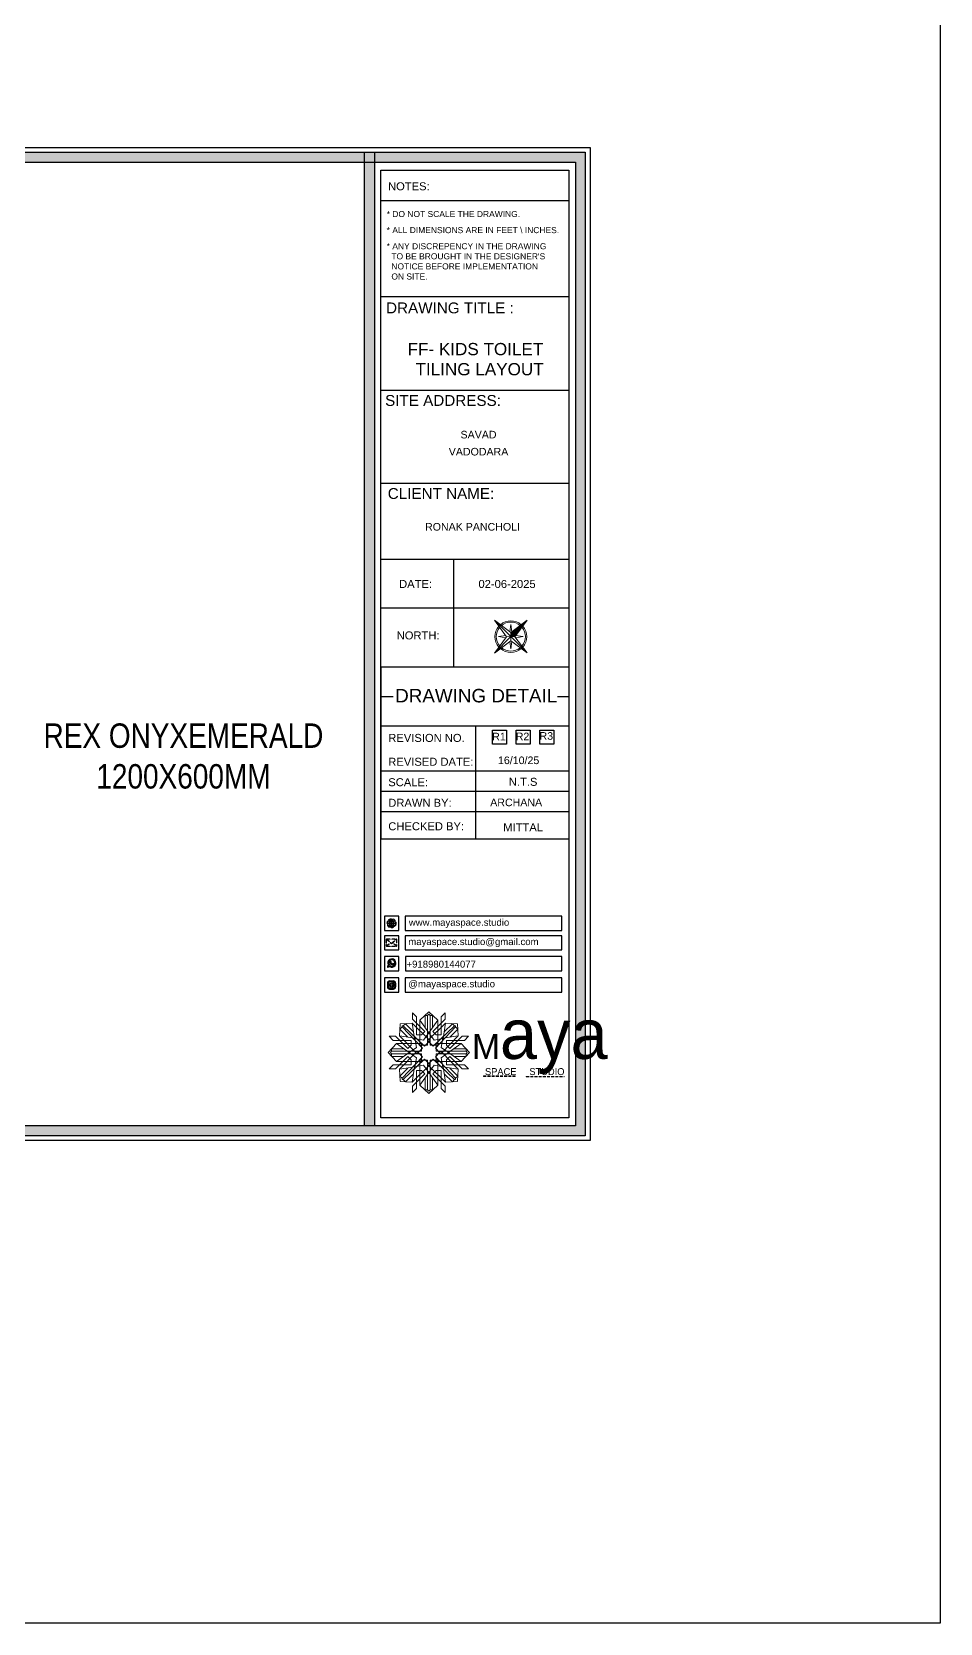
# Model space of a CAD drawing. Header units: millimetres. Extents: x 56222 to 3066687, y -650199 to -121287.
# Drawn here: x 149842.8 to 149991.6, y -183638 to -183377.3 of the extents above; entities that cross this region are included whole.
import ezdxf
from ezdxf.enums import TextEntityAlignment as Align

# ---------------------------------------------------------------- set-up
doc = ezdxf.new("R2010")
doc.units = ezdxf.units.MM
doc.header["$MEASUREMENT"] = 0
doc.linetypes.add('DASHEDX2', pattern=[1.5, 1, -0.5])
for name, color, linetype, lineweight in [('Dimension', 10, 'DASHEDX2', 20), ('FIRST FLOOR ( TEXT )', 7, 'Continuous', 9), ('NAME PLATE', 7, 'Continuous', 25), ('title block', 7, 'Continuous', 9), ('XX~SLAB ( BEAM )~ ( DIM )', 7, 'Continuous', 9)]:
    doc.layers.add(name, color=color, linetype=linetype, lineweight=lineweight)
doc.styles.add('Arial', font='arial.ttf')
doc.styles.add('KATHA', font='swissc.ttf')
doc.styles.get("Standard").update_dxf_attribs({"font": 'arial.ttf', "height": 6})

# ---------------------------------------------------------------- blocks, each defined once
blk = doc.blocks.new('FSFSF')
at = {"color": 42, "lineweight": 5, "true_color": 0xe0ac11}
for p, q in [((28600.03, 143.51), (28600.03, 140.16)), ((28602.15, 141.41), (28600.03, 143.51)), ((28603.86, 139.69), (28608.58, 144.08)), ((28607.9, 142.22), (28606.58, 142.22)), ((28606.58, 142.22), (28606.58, 135.84)), ((28607.9, 142.22), (28608.58, 142.85)), ((28607.9, 142.22), (28607.9, 126.58)), ((28613.31, 139.69), (28608.58, 144.08)), ((28609.27, 142.22), (28608.59, 142.85)), ((28609.27, 142.22), (28609.27, 126.58)), ((28609.27, 142.22), (28610.59, 142.22)), ((28610.59, 142.22), (28610.59, 135.84)), ((28615.02, 141.41), (28617.14, 143.51)), ((28617.14, 143.51), (28617.14, 140.16)), ((28593.19, 131.45), (28593.54, 137.71)), ((28593.39, 135), (28594.56, 136.12)), ((28593.39, 135), (28597.6, 130.78)), ((28599.8, 138.06), (28593.54, 137.71)), ((28595.12, 136.69), (28594.53, 136.69)), ((28594.56, 136.12), (28594.56, 136.71)), ((28605.17, 124.98), (28594.56, 136.12)), ((28596.24, 137.86), (28595.12, 136.69)), ((28606.27, 126.08), (28595.12, 136.69)), ((28596.24, 137.86), (28600.47, 133.65)), ((28601.03, 130), (28599.8, 138.06)), ((28599.8, 138.05), (28608.58, 129.56)), ((28606.47, 133.76), (28600.03, 140.16)), ((28602.15, 141.41), (28602.15, 131.95)), ((28603.86, 126.58), (28603.86, 139.69)), ((28603.86, 139.69), (28608.58, 133.02)), ((28613.31, 139.69), (28608.59, 133.02)), ((28617.37, 138.05), (28608.59, 129.56)), ((28610.7, 133.76), (28617.14, 140.16)), ((28610.9, 126.08), (28622.05, 136.69)), ((28612.02, 124.98), (28622.62, 136.12)), ((28613.31, 126.58), (28613.31, 139.69)), ((28615.02, 141.41), (28615.02, 131.95)), ((28616.14, 130), (28617.37, 138.06)), ((28620.93, 137.86), (28616.7, 133.65)), ((28617.37, 138.06), (28623.63, 137.71)), ((28623.8, 135), (28619.59, 130.78)), ((28620.93, 137.86), (28622.05, 136.69)), ((28622.05, 136.69), (28622.64, 136.69)), ((28622.62, 136.12), (28622.62, 136.71)), ((28623.8, 135), (28622.62, 136.12)), ((28624, 131.45), (28623.65, 137.71)), ((28591.56, 127.39), (28587.17, 122.66)), ((28587.73, 131.22), (28591.08, 131.22)), ((28589.84, 129.1), (28587.73, 131.22)), ((28589.84, 129.1), (28599.29, 129.1)), ((28597.49, 124.78), (28591.08, 131.22)), ((28604.66, 127.39), (28591.56, 127.39)), ((28591.56, 127.39), (28598.23, 122.67)), ((28593.19, 131.45), (28601.69, 122.67)), ((28601.25, 130.22), (28593.19, 131.45)), ((28597.49, 124.78), (28599.29, 126.5)), ((28599.29, 126.5), (28599.29, 129.1)), ((28605.86, 129.18), (28601.03, 130)), ((28602.07, 125.39), (28601.25, 130.22)), ((28604.75, 131.95), (28602.15, 131.95)), ((28603.68, 126.54), (28603.68, 127.39)), ((28604.66, 126.54), (28603.68, 126.54)), ((28604.71, 127.57), (28603.86, 127.57)), ((28607.9, 126.58), (28603.86, 126.58)), ((28604.66, 123.35), (28604.66, 127.39)), ((28604.7, 126.58), (28604.71, 127.57)), ((28606.47, 133.76), (28604.75, 131.95)), ((28605.86, 129.18), (28608.58, 133.02)), ((28606.27, 126.08), (28608.58, 128.27)), ((28607.9, 128.92), (28608.58, 129.56)), ((28607.9, 128.92), (28608.58, 128.27)), ((28611.31, 129.18), (28608.59, 133.02)), ((28609.27, 128.92), (28608.59, 129.56)), ((28609.27, 128.92), (28608.59, 128.27)), ((28610.9, 126.08), (28608.59, 128.27)), ((28609.27, 126.58), (28613.31, 126.58)), ((28610.7, 133.76), (28612.42, 131.95)), ((28611.31, 129.18), (28616.14, 130)), ((28612.42, 131.95), (28615.02, 131.95)), ((28612.46, 126.58), (28612.46, 127.57)), ((28612.46, 127.57), (28613.31, 127.57)), ((28612.52, 123.35), (28612.52, 127.39)), ((28612.52, 127.39), (28625.63, 127.39)), ((28612.52, 126.54), (28613.51, 126.54)), ((28613.51, 126.54), (28613.51, 127.39)), ((28615.12, 125.39), (28615.94, 130.22)), ((28623.99, 131.45), (28615.5, 122.67)), ((28615.94, 130.22), (28624, 131.45)), ((28627.34, 129.1), (28617.89, 129.1)), ((28617.89, 126.5), (28617.89, 129.1)), ((28619.7, 124.78), (28617.89, 126.5)), ((28625.63, 127.39), (28618.96, 122.67)), ((28619.7, 124.78), (28626.1, 131.22)), ((28625.63, 127.39), (28630.02, 122.66)), ((28629.45, 131.22), (28626.1, 131.22)), ((28627.34, 129.1), (28629.45, 131.22)), ((28591.56, 117.94), (28587.17, 122.66)), ((28589.03, 123.35), (28588.4, 122.67)), ((28589.03, 121.98), (28588.4, 122.65)), ((28589.03, 123.35), (28589.03, 124.67)), ((28589.03, 124.67), (28595.4, 124.67)), ((28589.03, 123.35), (28604.66, 123.35)), ((28589.03, 121.98), (28604.66, 121.98)), ((28589.03, 121.98), (28589.03, 120.66)), ((28589.03, 120.66), (28595.4, 120.66)), ((28597.49, 120.54), (28591.08, 114.11)), ((28591.56, 117.94), (28598.23, 122.65)), ((28604.66, 117.94), (28591.56, 117.94)), ((28593.19, 113.88), (28601.69, 122.65)), ((28605.17, 120.35), (28594.56, 109.2)), ((28606.27, 119.15), (28595.12, 108.54)), ((28597.49, 120.54), (28599.29, 118.83)), ((28602.07, 125.39), (28598.23, 122.67)), ((28602.07, 119.94), (28598.23, 122.65)), ((28599.29, 118.83), (28599.29, 116.23)), ((28602.07, 119.94), (28601.25, 115.1)), ((28602.33, 123.35), (28601.69, 122.67)), ((28602.33, 121.98), (28601.69, 122.65)), ((28602.33, 123.35), (28602.97, 122.67)), ((28602.33, 121.98), (28602.97, 122.65)), ((28605.17, 124.98), (28602.97, 122.67)), ((28605.17, 120.35), (28602.97, 122.65)), ((28604.66, 118.78), (28603.68, 118.78)), ((28603.68, 118.78), (28603.68, 117.94)), ((28607.9, 118.65), (28603.86, 118.65)), ((28603.86, 118.65), (28603.86, 105.54)), ((28604.71, 117.66), (28603.86, 117.66)), ((28604.66, 121.98), (28604.66, 117.94)), ((28604.7, 118.65), (28604.71, 117.66)), ((28606.27, 119.15), (28608.58, 116.96)), ((28607.9, 103.01), (28607.9, 118.65)), ((28610.9, 119.15), (28608.59, 116.96)), ((28609.27, 118.65), (28613.31, 118.65)), ((28609.27, 103.01), (28609.27, 118.65)), ((28610.9, 119.15), (28622.05, 108.54)), ((28612.02, 124.98), (28614.21, 122.67)), ((28612.02, 120.35), (28614.21, 122.65)), ((28612.02, 120.35), (28622.62, 109.2)), ((28612.46, 118.65), (28612.46, 117.66)), ((28612.46, 117.66), (28613.31, 117.66)), ((28628.16, 123.35), (28612.52, 123.35)), ((28612.52, 121.98), (28612.52, 117.94)), ((28628.16, 121.98), (28612.52, 121.98)), ((28612.52, 118.78), (28613.51, 118.78)), ((28612.52, 117.94), (28625.63, 117.94)), ((28613.31, 118.65), (28613.31, 105.54)), ((28613.51, 118.78), (28613.51, 117.94)), ((28614.85, 123.35), (28614.21, 122.67)), ((28614.85, 121.98), (28614.21, 122.65)), ((28614.85, 123.35), (28615.5, 122.67)), ((28614.85, 121.98), (28615.5, 122.65)), ((28615.12, 125.39), (28618.96, 122.67)), ((28615.12, 119.94), (28618.96, 122.65)), ((28615.12, 119.94), (28615.94, 115.1)), ((28623.99, 113.88), (28615.5, 122.65)), ((28619.7, 120.54), (28617.89, 118.83)), ((28617.89, 118.83), (28617.89, 116.23)), ((28625.63, 117.94), (28618.96, 122.65)), ((28619.7, 120.54), (28626.1, 114.11)), ((28628.16, 124.67), (28621.78, 124.67)), ((28628.16, 120.66), (28621.78, 120.66)), ((28625.63, 117.94), (28630.02, 122.66)), ((28628.16, 123.35), (28628.16, 124.67)), ((28628.16, 123.35), (28628.78, 122.67)), ((28628.16, 121.98), (28628.78, 122.65)), ((28628.16, 121.98), (28628.16, 120.66)), ((28589.84, 116.23), (28587.73, 114.11)), ((28587.73, 114.11), (28591.08, 114.11)), ((28589.84, 116.23), (28599.29, 116.23)), ((28601.25, 115.1), (28593.19, 113.87)), ((28593.19, 113.87), (28593.54, 107.62)), ((28593.39, 110.32), (28597.6, 114.55)), ((28593.39, 110.32), (28594.56, 109.2)), ((28594.56, 109.2), (28594.56, 108.61)), ((28596.24, 107.37), (28600.47, 111.58)), ((28599.8, 107.17), (28608.58, 115.67)), ((28601.03, 115.23), (28599.8, 107.17)), ((28606.47, 111.47), (28600.03, 105.07)), ((28605.86, 116.05), (28601.03, 115.23)), ((28602.15, 103.82), (28602.15, 113.27)), ((28604.75, 113.27), (28602.15, 113.27)), ((28603.86, 105.54), (28608.58, 112.21)), ((28606.47, 111.47), (28604.75, 113.27)), ((28605.86, 116.05), (28608.58, 112.21)), ((28606.58, 103.01), (28606.58, 109.38)), ((28607.9, 116.31), (28608.58, 116.96)), ((28607.9, 116.31), (28608.58, 115.67)), ((28609.27, 116.31), (28608.59, 116.96)), ((28609.27, 116.31), (28608.59, 115.67)), ((28611.31, 116.05), (28608.59, 112.21)), ((28617.37, 107.17), (28608.59, 115.67)), ((28613.31, 105.54), (28608.59, 112.21)), ((28610.59, 103.01), (28610.59, 109.38)), ((28610.7, 111.47), (28612.42, 113.27)), ((28610.7, 111.47), (28617.14, 105.07)), ((28611.31, 116.05), (28616.14, 115.23)), ((28612.42, 113.27), (28615.02, 113.27)), ((28615.02, 103.82), (28615.02, 113.27)), ((28615.94, 115.1), (28624, 113.87)), ((28616.14, 115.23), (28617.37, 107.17)), ((28620.93, 107.37), (28616.7, 111.58)), ((28627.34, 116.23), (28617.89, 116.23)), ((28623.8, 110.32), (28619.59, 114.55)), ((28623.8, 110.32), (28622.62, 109.2)), ((28622.62, 109.2), (28622.62, 108.61)), ((28624, 113.87), (28623.65, 107.62)), ((28629.45, 114.11), (28626.1, 114.11)), ((28627.34, 116.23), (28629.45, 114.11)), ((28599.8, 107.17), (28593.54, 107.52)), ((28595.12, 108.54), (28594.53, 108.54)), ((28596.24, 107.37), (28595.12, 108.54)), ((28600.03, 101.71), (28600.03, 105.07)), ((28602.15, 103.82), (28600.03, 101.71)), ((28603.86, 105.54), (28608.58, 101.15)), ((28607.9, 103.01), (28606.58, 103.01)), ((28607.9, 103.01), (28608.58, 102.38)), ((28613.31, 105.54), (28608.58, 101.15)), ((28609.27, 103.01), (28608.59, 102.38)), ((28609.27, 103.01), (28610.59, 103.01)), ((28615.02, 103.82), (28617.14, 101.71)), ((28617.14, 101.71), (28617.14, 105.07)), ((28617.37, 107.17), (28623.63, 107.52)), ((28620.93, 107.37), (28622.05, 108.54)), ((28622.05, 108.54), (28622.64, 108.54))]:
    blk.add_line(p, q, dxfattribs=at)
blk = doc.blocks.new('hgwg')
at = {"layer": 'Dimension', "true_color": 0xd39e00}
h = blk.add_hatch(color=42, dxfattribs=at)
h.dxf.hatch_style = 1
h.paths.add_polyline_path([(27505.71, 45.05), (27494.27, 45.05), (27494.27, 44.9), (27505.71, 44.9)])
h = blk.add_hatch(color=42, dxfattribs=at)
h.dxf.hatch_style = 1
h.paths.add_polyline_path([(27523.3, 44.9), (27509.68, 44.9), (27509.68, 44.75), (27523.3, 44.75)])
at = {"layer": 'Dimension', "color": 42, "true_color": 0xd39e00}
for p, q in [((27494.27, 45.05), (27505.71, 45.05)), ((27494.27, 44.9), (27494.27, 45.05)), ((27494.27, 44.9), (27505.71, 44.9)), ((27505.71, 45.05), (27505.71, 44.9)), ((27509.68, 44.9), (27523.3, 44.9)), ((27509.68, 44.9), (27509.68, 44.75)), ((27509.68, 44.75), (27523.3, 44.75)), ((27523.3, 44.75), (27523.3, 44.9))]:
    blk.add_line(p, q, dxfattribs=at)
at = {"layer": 'Dimension', "color": 42, "true_color": 0xd39e00, "attachment_point": 1}
for s, width, insert, char_height in [('{\\fCinzel|b0|i0|c0|p2;\\H1.5x;M\\fAmsterdam One|b0|i0|c0|p2;\\H2x;aya}', 85.3277, (27490.17, 69.17), 6), ('{\\fCinzel|b0|i0|c0|p2;SPACE     STUDIO}', 66.129, (27494.83, 47.86), 2.5)]:
    blk.add_mtext_dynamic_manual_height_columns(s, width=width, gutter_width=30, heights=[0], dxfattribs=dict(at, insert=insert, char_height=char_height))
blk = doc.blocks.new('QEGW4TG')
at = {"layer": 'Dimension', "true_color": 0x000000}
h = blk.add_hatch(color=18, dxfattribs=at)
h.dxf.hatch_style = 1
h.paths.add_polyline_path([(2.69, 1.93, 0.170513), (2.95, 1.97, 0.190337), (3.11, 2.18, 0.316231), (3.07, 2.28), (2.79, 2.37, 0.273721), (2.69, 2.34, 0.040749), (2.63, 2.27, -0.441282), (2.53, 2.25, -0.11828), (2.06, 2.64, -0.441282), (2.07, 2.74, 0.040749), (2.13, 2.81, 0.290083), (2.14, 2.92), (2.01, 3.18, 0.316231), (1.91, 3.2, 0.190337), (1.73, 3, 0.170513), (1.72, 2.74, 0.252784)], flags=0)
h.paths.add_polyline_path([(1.19, 1.98), (1.03, 1.3, 0.550912), (1.11, 1.23), (1.75, 1.39, 6.344125)])
h.paths.add_polyline_path([(1.81, 1.7), (1.4, 1.6), (1.5, 2.03, -9.071339)], flags=16)
h.paths.add_polyline_path([(3.11, 2.16, -0.17811), (2.95, 1.97, -0.170513), (2.69, 1.93, -0.252784), (1.72, 2.74, -0.170513), (1.73, 3, -0.17811), (1.89, 3.19, -0.370089), (2.01, 3.18), (2.14, 2.92, -0.307185), (2.13, 2.8, -0.041087), (2.06, 2.73, 0.321676), (2.05, 2.65, 0.126524), (2.55, 2.24, 0.312216), (2.62, 2.26, -0.041087), (2.68, 2.34, -0.290673), (2.79, 2.37), (3.07, 2.28, -0.370089)], flags=0)
h = blk.add_hatch(color=18, dxfattribs=at)
h.dxf.hatch_style = 1
h.paths.add_polyline_path([(2.79, 2.37, 0.273721), (2.69, 2.34, 0.040749), (2.63, 2.27, -0.441282), (2.53, 2.25, -0.11828), (2.06, 2.64, -0.441282), (2.07, 2.74, 0.040749), (2.13, 2.81, 0.290083), (2.14, 2.92), (2.01, 3.18, 0.316231), (1.91, 3.2, 0.190337), (1.73, 3, 0.170513), (1.72, 2.74, 0.252784), (2.69, 1.93, 0.170513), (2.95, 1.97, 0.190337), (3.11, 2.18, 0.316231), (3.07, 2.28)])
for p, q in [((1.19, 1.98), (1.03, 1.3)), ((1.1, 1.23), (1.75, 1.39)), ((1.5, 2.03), (1.4, 1.6)), ((1.4, 1.6), (1.81, 1.7)), ((2.01, 3.18), (2.14, 2.92)), ((3.07, 2.28), (2.8, 2.36))]:
    blk.add_line(p, q)
blk.add_lwpolyline([(0, 0), (4.68, 0), (4.68, 4.68), (0, 4.68)], close=True)
for centre, radius, start, end in [((1.09, 1.29), 0.0598, 164.8483, 282.1458), ((2.39, 2.56), 1.34, 241.4727, 205.6422), ((2.39, 2.56), 1.04, 235.9962, 210.8333), ((2.09, 2.87), 0.39, 159.7007, 198.4072), ((2.96, 3.23), 1.33, 201.4218, 258.1669), ((2.07, 2.87), 0.364, 118.9685, 159.3648), ((1.94, 3.12), 0.0896, 41.8985, 123.1344), ((2.11, 2.68), 0.066, 135.9932, 224.8892), ((1.67, 3.16), 0.586, 312.4617, 321.8728), ((3.12, 3.42), 1.31, 216.5455, 243.5279), ((2.05, 2.87), 0.104, 320.3924, 28.6971), ((2.57, 2.3), 0.066, 234.2482, 323.1441), ((3.11, 1.94), 0.586, 137.2645, 146.6756), ((2.76, 2.27), 0.104, 70.4402, 138.745), ((2.75, 2.31), 0.39, 260.7301, 299.4366), ((2.76, 2.29), 0.364, 299.7725, 340.1688), ((3.03, 2.2), 0.0896, 336.0029, 57.2388)]:
    blk.add_arc(centre, radius, start, end)
blk = doc.blocks.new('ASGERG')
at = {"layer": 'Dimension', "true_color": 0x000000}
h = blk.add_hatch(color=18, dxfattribs=at)
h.dxf.hatch_style = 1
h.paths.add_polyline_path([(0.99, 1.7, 0.353872), (1.69, 1.03), (2.96, 1.03, 0.353872), (3.66, 1.7), (3.66, 2.99, 0.353872), (2.96, 3.67), (1.69, 3.67, 0.353872), (0.99, 2.99)])
h.paths.add_polyline_path([(1.27, 2.97, -0.353872), (1.72, 3.4), (2.94, 3.4, -0.353872), (3.38, 2.97), (3.38, 1.72, -0.353872), (2.94, 1.3), (1.72, 1.3, -0.353872), (1.27, 1.72)], flags=16)
h.paths.add_polyline_path([(3.02, 2.35, -1), (1.64, 2.35, -1)], flags=0)
h.paths.add_polyline_path([(2.74, 2.35, -1), (1.92, 2.35, -1)], flags=0)
h.paths.add_polyline_path([(2.86, 3.02, -1), (3.19, 3.02, -1)], flags=0)
h.paths.add_polyline_path([(1.64, 2.35, 1), (3.02, 2.35, 1)], flags=0)
h = blk.add_hatch(color=18, dxfattribs=at)
h.dxf.hatch_style = 1
h.paths.add_polyline_path([(1.64, 2.35, 1), (3.02, 2.35, 1)])
h.paths.add_polyline_path([(2.74, 2.35, -1), (1.92, 2.35, -1)], flags=16)
h = blk.add_hatch(color=18, dxfattribs=at)
h.dxf.hatch_style = 1
h.paths.add_polyline_path([(3.19, 3.02, 1), (2.86, 3.02, 1)])
for p, q in [((0.99, 2.99), (0.99, 1.7)), ((1.27, 2.97), (1.27, 1.72)), ((1.69, 3.67), (2.96, 3.67)), ((1.69, 1.03), (2.96, 1.03)), ((2.94, 3.4), (1.72, 3.4)), ((2.94, 1.3), (1.72, 1.3)), ((3.38, 2.97), (3.38, 1.72)), ((3.66, 2.99), (3.66, 1.7))]:
    blk.add_line(p, q)
blk.add_lwpolyline([(0, 0), (4.68, 0), (4.68, 4.68), (0, 4.68)], close=True)
for centre, radius in [((2.33, 2.35), 0.694), ((2.33, 2.35), 0.414), ((3.02, 3.02), 0.168)]:
    blk.add_circle(centre, radius)
for centre, radius, start, end in [((1.76, 2.89), 0.778, 94.8631, 172.8127), ((1.76, 1.8), 0.778, 187.1873, 265.1369), ((1.76, 2.91), 0.491, 94.8631, 172.8127), ((1.76, 1.78), 0.491, 187.1873, 265.1369), ((2.9, 2.91), 0.491, 7.1873, 85.1369), ((2.9, 1.78), 0.491, 274.8631, 352.8127), ((2.89, 2.89), 0.778, 7.1873, 85.1369), ((2.89, 1.8), 0.778, 274.8631, 352.8127)]:
    blk.add_arc(centre, radius, start, end)
blk = doc.blocks.new('ETYETE')
at = {"layer": 'Dimension', "true_color": 0x000000}
h = blk.add_hatch(color=18, dxfattribs=at)
h.dxf.hatch_style = 1
h.paths.add_polyline_path([(3.76, 1.14, 0.414214), (4.12, 1.5), (4.12, 3.29, 0.414214), (3.76, 3.65), (0.92, 3.65, 0.414214), (0.56, 3.29), (0.56, 1.5, 0.414214), (0.92, 1.14)])
h.paths.add_polyline_path([(2.61, 2.22), (3.92, 1.34, -0.198912), (3.76, 1.28), (0.92, 1.28, -0.198912), (0.76, 1.34), (2.08, 2.22), (2.34, 1.98)], flags=16)
h.paths.add_polyline_path([(2.34, 2.16), (0.89, 3.51, -0.028783), (0.92, 3.52), (3.76, 3.52, -0.028783), (3.79, 3.51)], flags=16)
h.paths.add_polyline_path([(2.71, 2.32), (3.92, 3.45, -0.202482), (3.99, 3.29), (3.99, 1.5, -0.043076), (3.98, 1.46)], flags=16)
h.paths.add_polyline_path([(1.98, 2.32), (0.7, 1.46, -0.043076), (0.7, 1.5), (0.7, 3.29, -0.202482), (0.76, 3.45)], flags=16)
blk.add_lwpolyline([(0, 0), (4.68, 0), (4.68, 4.68), (0, 4.68)], close=True)
at = {"layer": 'Dimension', "color": 18, "true_color": 0x000000}
for p, q in [((0.56, 3.29), (0.56, 1.5)), ((0.7, 3.29), (0.7, 1.5)), ((0.7, 1.46), (1.98, 2.32)), ((0.76, 3.45), (1.98, 2.32)), ((0.76, 1.34), (2.08, 2.22)), ((0.89, 3.51), (2.34, 2.16)), ((0.92, 3.65), (3.76, 3.65)), ((0.92, 3.52), (3.76, 3.52)), ((0.92, 1.28), (3.76, 1.28)), ((0.92, 1.14), (3.76, 1.14)), ((2.08, 2.22), (2.34, 1.98)), ((2.34, 2.16), (3.79, 3.51)), ((2.34, 1.98), (2.61, 2.22)), ((3.92, 1.34), (2.61, 2.22)), ((2.71, 2.32), (3.92, 3.45)), ((3.98, 1.46), (2.71, 2.32)), ((3.99, 3.29), (3.99, 1.5)), ((4.12, 3.29), (4.12, 1.5))]:
    blk.add_line(p, q, dxfattribs=at)
for centre, radius, start, end in [((0.92, 3.29), 0.358, 90, 180), ((0.92, 1.5), 0.358, 180, 270), ((0.92, 3.29), 0.224, 134.2136, 180), ((0.92, 1.5), 0.224, 180, 189.8662), ((0.92, 1.5), 0.224, 225, 270), ((0.92, 3.29), 0.224, 90, 96.5948), ((3.76, 3.29), 0.358, 0, 90), ((3.76, 3.29), 0.224, 83.4052, 90), ((3.76, 1.5), 0.358, 270, 0), ((3.76, 1.5), 0.224, 270, 315), ((3.76, 3.29), 0.224, 0, 45.7864), ((3.76, 1.5), 0.224, 350.1338, 0)]:
    blk.add_arc(centre, radius, start, end, dxfattribs=at)
blk = doc.blocks.new('DTGWEGEARG')
at = {"layer": 'Dimension', "true_color": 0x000000}
h = blk.add_hatch(color=18, dxfattribs=at)
h.dxf.hatch_style = 1
h.paths.add_polyline_path([(3.83, 2.34, 1), (0.85, 2.34, 1)])
h.paths.add_polyline_path([(2.51, 1.01, 0.105795), (2.96, 1.58, -0.055205), (3.3, 1.41, -0.169822)], flags=16)
h.paths.add_polyline_path([(2.41, 1.12), (2.41, 1.69, -0.058279), (2.81, 1.63, -0.103353)], flags=16)
h.paths.add_polyline_path([(2.26, 1.13, -0.101741), (1.87, 1.63, -0.057171), (2.26, 1.69)], flags=16)
h.paths.add_polyline_path([(2.17, 1.01, -0.169822), (1.38, 1.41, -0.055205), (1.72, 1.58, 0.105795)], flags=16)
h.paths.add_polyline_path([(3.02, 1.72, 0.081336), (3.13, 2.27), (3.68, 2.27, -0.152069), (3.4, 1.52, 0.05687)], flags=16)
h.paths.add_polyline_path([(2.87, 1.77, 0.061945), (2.41, 1.84), (2.41, 2.27), (2.98, 2.27, -0.081344)], flags=16)
h.paths.add_polyline_path([(2.26, 1.84, 0.060923), (1.8, 1.77, -0.081344), (1.7, 2.27), (2.26, 2.27)], flags=16)
h.paths.add_polyline_path([(1.66, 1.72, 0.05687), (1.28, 1.52, -0.152069), (1, 2.27), (1.55, 2.27, 0.081336)], flags=16)
h.paths.add_polyline_path([(2.41, 2.42), (2.41, 2.83, 0.061945), (2.87, 2.91, -0.080009), (2.98, 2.42)], flags=16)
h.paths.add_polyline_path([(3.13, 2.42, 0.080116), (3.02, 2.96, 0.05687), (3.4, 3.16, 0.028258), (3.3, 3.27, -0.055205), (2.96, 3.1, 0.105795), (2.51, 3.67, -0.36029), (3.68, 2.42)], flags=16)
h.paths.add_polyline_path([(2.26, 2.42), (1.7, 2.42, -0.080009), (1.8, 2.91, 0.060923), (2.26, 2.84)], flags=16)
h.paths.add_polyline_path([(1.55, 2.42), (1, 2.42, -0.150466), (1.28, 3.16, 0.05687), (1.66, 2.96, 0.080116)], flags=16)
h.paths.add_polyline_path([(2.41, 2.98), (2.41, 3.56, -0.103353), (2.81, 3.05, -0.058279)], flags=16)
h.paths.add_polyline_path([(2.26, 2.99, -0.057171), (1.87, 3.05, -0.101741), (2.26, 3.55)], flags=16)
h.paths.add_polyline_path([(1.72, 3.1, -0.055205), (1.38, 3.27, -0.169822), (2.17, 3.67, 0.105795)], flags=16)
blk.add_lwpolyline([(0, 0), (4.68, 0), (4.68, 4.68), (0, 4.68)], close=True)
at = {"layer": 'Dimension', "color": 18, "true_color": 0x000000}
for p, q in [((1, 2.42), (1.55, 2.42)), ((1, 2.27), (1.55, 2.27)), ((1.7, 2.42), (2.26, 2.42)), ((1.7, 2.27), (2.26, 2.27)), ((2.26, 3.55), (2.26, 2.99)), ((2.26, 2.84), (2.26, 2.42)), ((2.26, 2.27), (2.26, 1.84)), ((2.26, 1.69), (2.26, 1.13)), ((2.41, 3.56), (2.41, 2.98)), ((2.41, 2.83), (2.41, 2.42)), ((2.41, 2.42), (2.98, 2.42)), ((2.41, 2.27), (2.98, 2.27)), ((2.41, 2.27), (2.41, 1.84)), ((2.41, 1.69), (2.41, 1.12)), ((3.13, 2.42), (3.68, 2.42)), ((3.13, 2.27), (3.68, 2.27))]:
    blk.add_line(p, q, dxfattribs=at)
blk.add_circle((2.34, 2.34), 1.49, dxfattribs=at)
for centre, radius, start, end in [((2.34, 2.34), 1.34, 142.3819, 176.6093), ((2.34, 2.34), 1.34, 183.0315, 217.6181), ((2.34, 4.74), 1.9, 236.1399, 249.1595), ((2.34, -0.06), 1.9, 110.8405, 123.8601), ((2.34, 2.34), 1.34, 97.3549, 135.9073), ((2.34, 4.74), 1.75, 236.7417, 249.3811), ((2.34, -0.06), 1.75, 110.6189, 123.2583), ((2.34, 2.34), 1.34, 224.0927, 262.6451), ((3.28, 2.34), 1.73, 159.0567, 177.3789), ((3.28, 2.34), 1.73, 182.3435, 200.9433), ((3.28, 2.34), 1.58, 158.8325, 177.1302), ((3.28, 2.34), 1.58, 182.5658, 201.1675), ((3.28, 2.34), 1.73, 129.9301, 154.0867), ((3.28, 2.34), 1.73, 205.9133, 230.0699), ((2.34, 4.74), 1.9, 253.6799, 267.6253), ((2.34, -0.06), 1.9, 92.3747, 106.3201), ((3.28, 2.34), 1.58, 130.1073, 153.3446), ((2.34, 4.74), 1.75, 254.3336, 267.422), ((2.34, -0.06), 1.75, 92.578, 105.6664), ((3.28, 2.34), 1.58, 206.6554, 229.8927), ((1.4, 2.34), 1.58, 26.6554, 50.2584), ((2.34, 4.74), 1.75, 272.3248, 285.6664), ((2.34, 4.74), 1.9, 272.1415, 286.3201), ((2.34, -0.06), 1.9, 73.6799, 87.8585), ((2.34, -0.06), 1.75, 74.3336, 87.6752), ((1.4, 2.34), 1.58, 309.7416, 333.3446), ((2.34, 2.34), 1.34, 3.3907, 82.6451), ((1.4, 2.34), 1.73, 25.9133, 50.0699), ((1.4, 2.34), 1.73, 309.9301, 334.0867), ((2.34, 2.34), 1.34, 277.3549, 315.9073), ((1.4, 2.34), 1.58, 2.8698, 21.1675), ((1.4, 2.34), 1.58, 338.8325, 357.4342), ((2.34, 4.74), 1.75, 290.6189, 303.2583), ((2.34, -0.06), 1.75, 56.7417, 69.3811), ((2.34, 4.74), 1.9, 290.8405, 303.8601), ((1.4, 2.34), 1.73, 2.6211, 20.9433), ((1.4, 2.34), 1.73, 339.0567, 357.6565), ((2.34, -0.06), 1.9, 56.1399, 69.1595), ((2.34, 2.34), 1.34, 322.3819, 356.9685)]:
    blk.add_arc(centre, radius, start, end, dxfattribs=at)
blk = doc.blocks.new('4t')
at = {"transparency": 33554607}
h = blk.add_hatch(color=1, dxfattribs=at)
h.dxf.hatch_style = 1
h.paths.add_polyline_path([(45531.3, -35822.3), (45529.2, -35821.8), (45528.1, -35837)])
h = blk.add_hatch(color=1, dxfattribs=at)
h.dxf.hatch_style = 1
h.paths.add_polyline_path([(45533.4, -35822.8), (45531.3, -35822.3), (45528.1, -35837)])
h = blk.add_hatch(color=1, dxfattribs=at)
h.dxf.hatch_style = 1
h.paths.add_polyline_path([(45531.8, -35820.2), (45529.2, -35821.8), (45531.3, -35822.3)])
h = blk.add_hatch(color=1, dxfattribs=at)
h.dxf.hatch_style = 1
h.paths.add_polyline_path([(45531.8, -35820.2), (45531.3, -35822.3), (45533.4, -35822.8)])
at = {"layer": 'title block', "color": 7, "lineweight": 9}
for p, q in [((45535.5, -35803.4), (45530.2, -35817.6)), ((45535.5, -35803.4), (45531.8, -35820.2)), ((45534.4, -35818.5), (45535.5, -35803.4)), ((45530.2, -35817.6), (45515, -35816.5)), ((45515, -35816.5), (45529.2, -35821.8)), ((45515, -35816.5), (45531.8, -35820.2)), ((45528.3, -35821.5), (45524.1, -35825.1)), ((45524.1, -35825.1), (45529.2, -35822.8)), ((45530.5, -35816.7), (45526.9, -35812.5)), ((45526.9, -35812.5), (45529.2, -35817.5)), ((45531.8, -35820.2), (45528.1, -35837)), ((45529.2, -35821.8), (45528.1, -35837)), ((45528.1, -35837), (45533.4, -35822.8)), ((45531.8, -35820.2), (45529.2, -35821.8)), ((45531.8, -35820.2), (45530.2, -35817.6)), ((45534.4, -35818.5), (45531.8, -35820.2)), ((45533.4, -35822.8), (45531.8, -35820.2)), ((45531.8, -35820.2), (45548.6, -35823.9)), ((45533.4, -35822.8), (45548.6, -35823.9)), ((45539.5, -35815.3), (45534.4, -35817.6)), ((45548.6, -35823.9), (45534.4, -35818.5)), ((45536.7, -35827.9), (45534.4, -35822.8)), ((45535.3, -35818.9), (45539.5, -35815.3)), ((45533.1, -35823.7), (45536.7, -35827.9))]:
    blk.add_line(p, q, dxfattribs=at)
for radius, start, end in [(11.8, 81.36, 163.7665), (10.8, 82.4286, 162.6979), (10.8, 352.4286, 72.6979), (11.8, 351.36, 73.7665), (11.8, 171.36, 253.7665), (10.8, 172.4286, 252.6979), (11.8, 261.36, 343.7665), (10.8, 262.4286, 342.6979)]:
    blk.add_arc((45531.8, -35820.2), radius, start, end, dxfattribs=at)

msp = doc.modelspace()

# ---------------------------------------------------------------- hatches: boundary and pattern name
at = {"layer": 'NAME PLATE', "true_color": 0xd39e00}
h = msp.add_hatch(color=42, dxfattribs=at)
h.paths.add_polyline_path([(149704.584, -183558.118), (149933.459, -183558.118), (149933.459, -183397.019), (149704.584, -183397.019)])
h.paths.add_polyline_path([(149706.191, -183556.512), (149931.852, -183556.512), (149931.852, -183398.626), (149706.191, -183398.626)], flags=16)
msp.add_hatch(color=42, dxfattribs=at).paths.add_polyline_path([(149897.317, -183556.512), (149898.923, -183556.512), (149898.923, -183397.019), (149897.317, -183397.019)])

# ---------------------------------------------------------------- linework, layer by layer
at = {"layer": 'NAME PLATE', "color": 42, "true_color": 0xd39e00}
for p, q in [((149930.765, -183404.947), (149900.011, -183404.947)), ((149930.765, -183420.698), (149900.011, -183420.698)), ((149930.765, -183436.036), (149900.011, -183436.036)), ((149930.765, -183451.28), (149900.011, -183451.28)), ((149930.765, -183463.701), (149900.011, -183463.701)), ((149911.91, -183463.701), (149911.91, -183481.356)), ((149930.765, -183471.693), (149900.011, -183471.693)), ((149930.765, -183481.356), (149900.011, -183481.356)), ((149900.011, -183481.356), (149900.011, -183509.466)), ((149930.765, -183481.356), (149930.765, -183509.466)), ((149900.011, -183486.175), (149902, -183486.175)), ((149928.905, -183486.175), (149930.765, -183486.175)), ((149900.011, -183490.994), (149930.765, -183490.994)), ((149915.529, -183509.466), (149915.529, -183490.994)), ((149930.765, -183498.383), (149900.011, -183498.383)), ((149930.765, -183501.711), (149900.011, -183501.711)), ((149930.765, -183505.038), (149900.011, -183505.038)), ((149900.011, -183509.466), (149930.765, -183509.466))]:
    msp.add_line(p, q, dxfattribs=at)
for points in [[(149703.781, -183396.216), (149934.262, -183396.216), (149934.262, -183558.921), (149703.781, -183558.921)], [(149704.584, -183397.019), (149933.459, -183397.019), (149933.459, -183558.118), (149704.584, -183558.118)], [(149706.191, -183398.626), (149931.852, -183398.626), (149931.852, -183556.512), (149706.191, -183556.512)], [(149897.317, -183556.512), (149897.317, -183397.019), (149898.923, -183397.019), (149898.923, -183556.512)], [(149900.011, -183555.19), (149900.011, -183399.948), (149930.765, -183399.948), (149930.765, -183555.19)], [(149918.276, -183491.709), (149920.54, -183491.709), (149920.54, -183493.974), (149918.276, -183493.974)], [(149922.155, -183491.709), (149924.42, -183491.709), (149924.42, -183493.974), (149922.155, -183493.974)], [(149926.034, -183491.709), (149928.299, -183491.709), (149928.299, -183493.974), (149926.034, -183493.974)]]:
    msp.add_lwpolyline(points, close=True, dxfattribs=at)
at = {"layer": 'NAME PLATE', "color": 18, "true_color": 0x000000}
for points in [[(149903.993, -183524.498), (149929.638, -183524.498), (149929.638, -183522.155), (149903.993, -183522.155)], [(149903.993, -183527.698), (149929.638, -183527.698), (149929.638, -183525.354), (149903.993, -183525.354)], [(149904.005, -183531.11), (149929.638, -183531.11), (149929.638, -183528.766), (149904.005, -183528.766)], [(149903.993, -183534.604), (149929.638, -183534.604), (149929.638, -183532.26), (149903.993, -183532.26)]]:
    msp.add_lwpolyline(points, close=True, dxfattribs=at)
at = {"layer": 'XX~SLAB ( BEAM )~ ( DIM )', "color": 85, "lineweight": 30, "true_color": 0x58ba48}
msp.add_lwpolyline([(148903.026, -183116.581), (149991.584, -183116.581), (149991.584, -183637.979), (148903.026, -183637.979)], close=True, dxfattribs=at)

# ---------------------------------------------------------------- block references
at = {"layer": 'NAME PLATE', "xscale": 0.2202836119118039, "yscale": 0.2202836119118039, "zscale": 0.2202836119118039, "rotation": 147.4367586490667}
msp.add_blockref('4t', (154127.499, -195524.946), dxfattribs=at)
at = {"layer": 'NAME PLATE', "color": 42, "true_color": 0xd39e00}
for name, p, xscale, yscale, zscale in [('DTGWEGEARG', (149900.566, -183524.498), 0.5010552468185459, 0.5010552468185459, 0.5010552468185459), ('ETYETE', (149900.566, -183527.698), 0.5010552468185459, 0.5010552468185459, 0.5010552468185459), ('QEGW4TG', (149900.578, -183531.11), 0.5010552468185459, 0.5010552468185459, 0.5010552468185459), ('ASGERG', (149900.566, -183534.604), 0.5010552468185459, 0.5010552468185459, 0.5010552468185459), ('FSFSF', (140989.946, -183582.742), 0.3117211271786335, 0.3117211271786335, 0.3117211271786335), ('hgwg', (137409.44, -183568.824), 0.4549074978929581, 0.4549074978929581, 0.4549074978929581)]:
    msp.add_blockref(name, p, dxfattribs=dict(at, xscale=xscale, yscale=yscale, zscale=zscale))

# ---------------------------------------------------------------- texts
at = {"layer": 'FIRST FLOOR ( TEXT )', "color": 1, "insert": (149867.656, -183495.943), "char_height": 4, "attachment_point": 5, "style": 'KATHA'}
msp.add_mtext('REX ONYXEMERALD\\P1200X600MM', dxfattribs=at)
at = {"layer": 'NAME PLATE', "style": 'Arial'}
for s, height, p in [('NOTES:', 1.3109, (149904.573, -183403.24)), ('DRAWING TITLE : ', 1.78417, (149911.642, -183423.399)), ('FF- KIDS TOILET', 2.0034, (149915.475, -183430.255)), ('TILING LAYOUT', 2.0034, (149916.156, -183433.55)), ('SITE ADDRESS:', 1.78417, (149910.167, -183438.564)), (' SAVAD ', 1.2446, (149915.986, -183443.89)), ('VADODARA', 1.2446, (149915.986, -183446.684)), ('CLIENT NAME:', 1.78417, (149909.842, -183453.807)), ('RONAK PANCHOLI    ', 1.24465, (149915.968, -183458.991)), ('DATE:', 1.3109, (149905.672, -183468.388)), ('02-06-2025', 1.3109, (149920.654, -183468.388)), ('NORTH:', 1.3109, (149906.091, -183476.815)), ('DRAWING DETAIL', 2.20581, (149915.601, -183487.132)), ('REVISION NO.', 1.31093, (149907.46, -183493.607)), ('REVISED DATE: ', 1.31093, (149908.427, -183497.515)), ('16/10/25', 1.2446, (149922.555, -183497.243)), ('SCALE:', 1.3109, (149904.459, -183500.868)), ('DRAWN BY:', 1.3109, (149906.391, -183504.237)), ('ARCHANA', 1.2446, (149922.149, -183504.143)), ('CHECKED BY:', 1.31093, (149907.41, -183508.083)), ('MITTAL', 1.3109, (149923.287, -183508.257))]:
    msp.add_text(s, height=height, dxfattribs=at).set_placement(p, align=Align.CENTER)
for s, insert, char_height, width, attachment_point in [('* DO NOT SCALE THE DRAWING.', (149900.941, -183406.634, 0), 0.99149, 38.30647, 1), ('* ALL DIMENSIONS ARE IN FEET \\\\ INCHES.', (149900.941, -183409.271, 0), 0.99149, 38.30647, 1), ("* ANY DISCREPENCY IN THE DRAWING \\P  TO BE BROUGHT IN THE DESIGNER'S\\P  NOTICE BEFORE IMPLEMENTATION \\P  ON SITE.", (149900.941, -183411.908, 0), 0.99149, 38.30647, 1), ('R1', (149919.335, -183492.114, 0), 1.2446, 1.71249, 2), ('R2', (149923.189, -183492.087, 0), 1.2446, 1.71249, 2), ('R3', (149927.08, -183492.011, 0), 1.2446, 1.71249, 2), ('N.T.S', (149923.287, -183499.492, 0), 1.3109, 2.55857, 2)]:
    msp.add_mtext(s, dxfattribs=dict(at, insert=insert, char_height=char_height, width=width, attachment_point=attachment_point))
at = {"layer": 'NAME PLATE', "color": 18, "true_color": 0x000000, "char_height": 1.12034, "attachment_point": 1}
for s, width, gutter_width, insert in [('www.mayaspace.studio', 17.58203, 14.707, (149904.571, -183522.612, 0)), ('mayaspace.studio@gmail.com', 10.96889, 9.175, (149904.482, -183525.773, 0)), ('+918980144077', 42.77356, 9.175, (149904.192, -183529.458, 0)), ('@mayaspace.studio', 10.96889, 9.175, (149904.482, -183532.679, 0))]:
    msp.add_mtext_dynamic_manual_height_columns(s, width=width, gutter_width=gutter_width, heights=[0], dxfattribs=dict(at, insert=insert))

doc.saveas('drawing.dxf')
